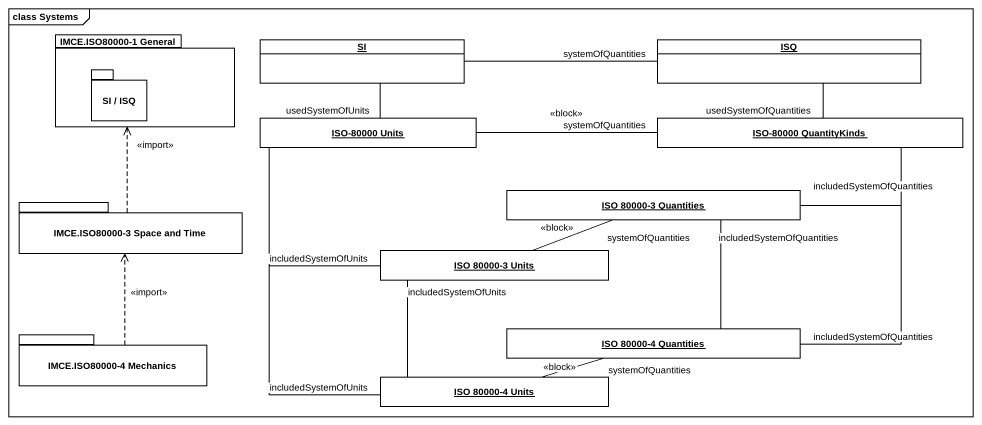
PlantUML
@startuml
mainframe class Systems
hide circle
hide empty members
package "IMCE.ISO80000-1 General" as IMCE_ISO80000_1_General #FFFFFF {
  package "SI / ISQ" as SI_ISQ #FFFFFF {
  }
}
object SI #FFFFFF
object ISQ #FFFFFF
object "ISO-80000 Units" as ISO_80000_Units #FFFFFF
object "ISO-80000 QuantityKinds" as ISO_80000_QuantityKinds #FFFFFF
package "IMCE.ISO80000-3 Space and Time" as IMCE_ISO80000_3_Space_and #FFFFFF {
}
object "ISO 80000-3 Quantities" as ISO_80000_3_Quantities #FFFFFF
object "ISO 80000-3 Units" as ISO_80000_3_Units #FFFFFF
package "IMCE.ISO80000-4 Mechanics" as IMCE_ISO80000_4_Mechanics #FFFFFF {
}
object "ISO 80000-4 Quantities" as ISO_80000_4_Quantities #FFFFFF
object "ISO 80000-4 Units" as ISO_80000_4_Units #FFFFFF
ISQ -left- SI : systemOfQuantities
ISO_80000_Units -up- SI : usedSystemOfUnits
ISO_80000_QuantityKinds -up- ISQ : usedSystemOfQuantities
ISO_80000_QuantityKinds -left- ISO_80000_Units : systemOfQuantities\n<<block>>
IMCE_ISO80000_3_Space_and .up.> IMCE_ISO80000_1_General : <<import>>
ISO_80000_3_Quantities -right- ISO_80000_QuantityKinds : includedSystemOfQuantities
ISO_80000_3_Quantities -left- ISO_80000_3_Units : <<block>>\nsystemOfQuantities
ISO_80000_3_Quantities -- ISO_80000_4_Quantities : includedSystemOfQuantities
ISO_80000_3_Units -up- ISO_80000_Units : includedSystemOfUnits
ISO_80000_3_Units -- ISO_80000_4_Units : includedSystemOfUnits
IMCE_ISO80000_4_Mechanics .up.> IMCE_ISO80000_3_Space_and : <<import>>
ISO_80000_4_Quantities -up- ISO_80000_QuantityKinds : includedSystemOfQuantities
ISO_80000_4_Quantities -left- ISO_80000_4_Units : <<block>>\nsystemOfQuantities
ISO_80000_4_Units -up- ISO_80000_Units : includedSystemOfUnits
@enduml
